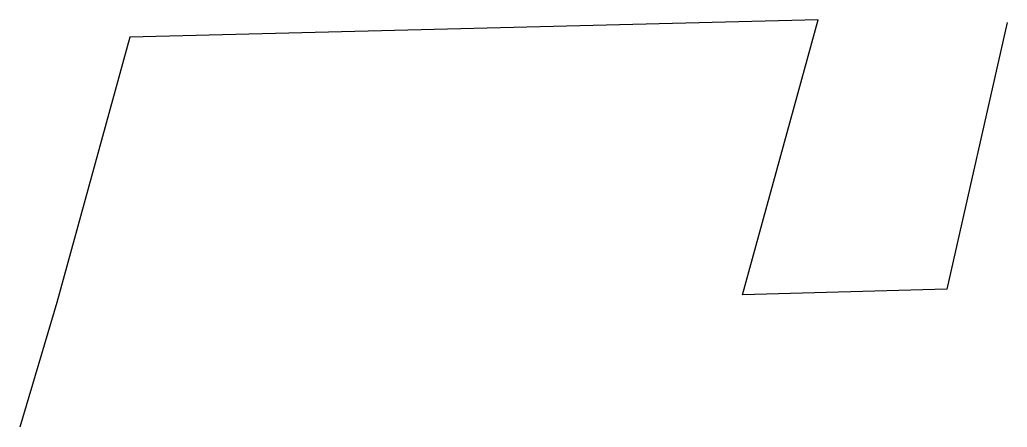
# Model space of a CAD drawing. Header units: inches. Extents: x 21.1873 to 21.203, y 51.9723 to 51.9788.
import ezdxf

# ---------------------------------------------------------------- set-up
doc = ezdxf.new("R2010")
doc.units = ezdxf.units.IN
doc.header["$MEASUREMENT"] = 0

msp = doc.modelspace()

# ---------------------------------------------------------------- linework, layer by layer
msp.add_lwpolyline([(21.203016, 51.978759), (21.202052, 51.974506), (21.198796, 51.974415), (21.200004, 51.978805), (21.189025, 51.978526), (21.187864, 51.974291), (21.187271, 51.972301)])

doc.saveas('drawing.dxf')
